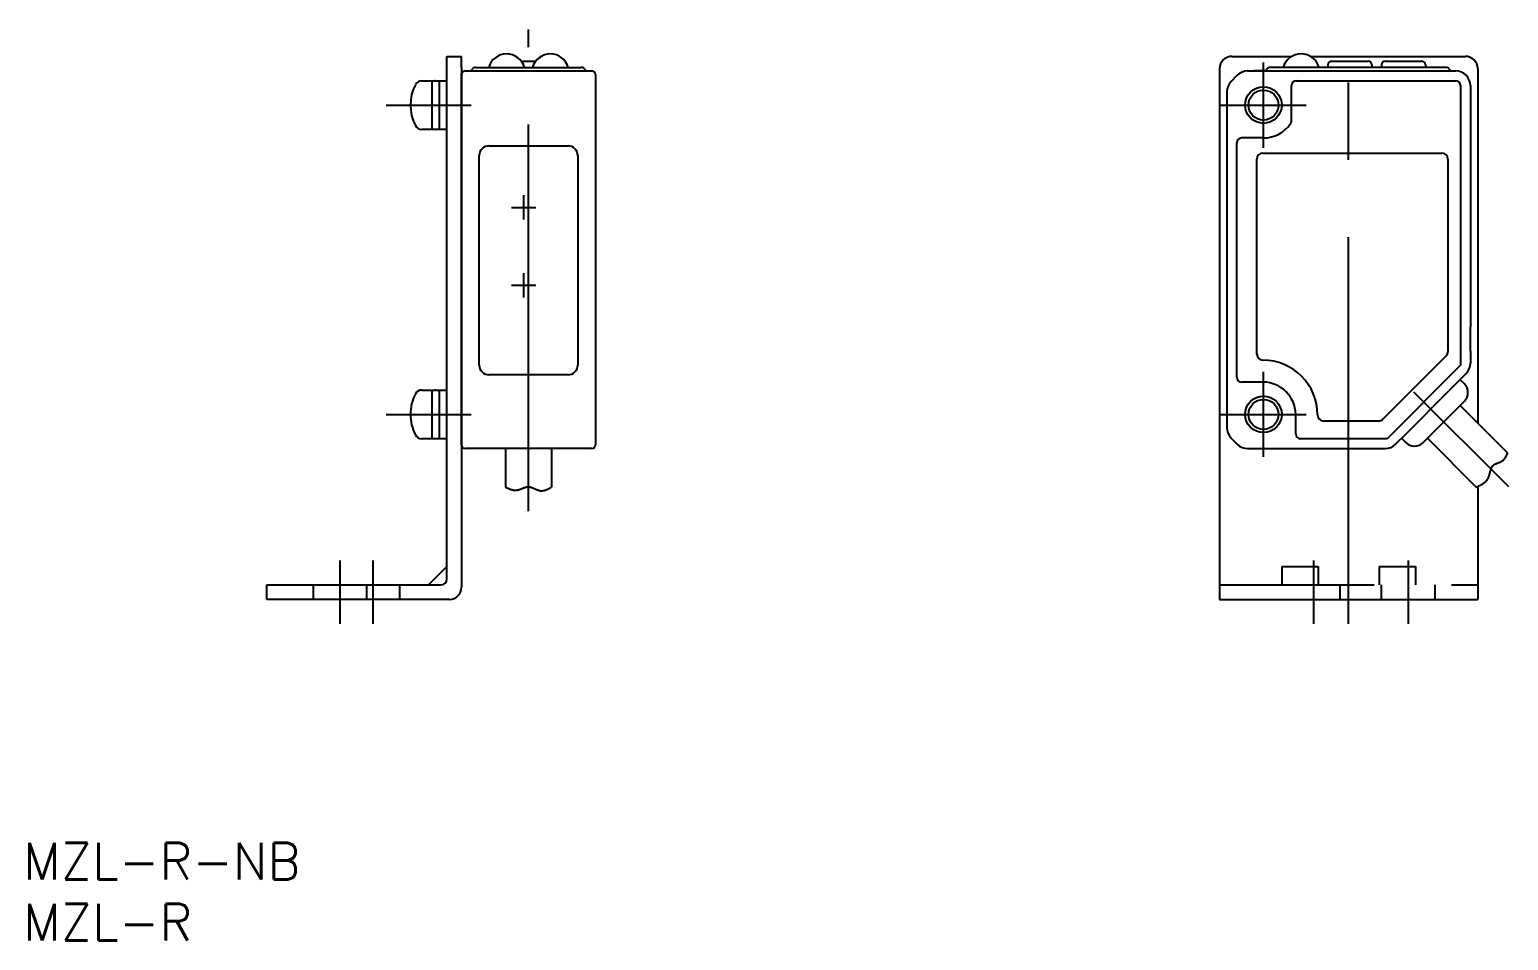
# Model space of a CAD drawing. Extents: x -19 to 104, y -28 to 519.
# Drawn here: x -19.5 to 102, y -28 to 46.8 of the extents above; entities that cross this region are included whole.
import ezdxf

# ---------------------------------------------------------------- set-up
doc = ezdxf.new("R2010")
doc.units = 0
doc.linetypes.add('CENTER', pattern=[50.8, 31.75, -6.35, 6.35, -6.35])
doc.linetypes.add('DASHED', pattern=[19.05, 12.7, -6.35])
doc.layers.get('0').update_dxf_attribs({"linetype": 'CONTINUOUS'})
doc.layers.add('CENTER', color=1, linetype='CONTINUOUS')
doc.styles.get("Standard").update_dxf_attribs({"font": 'txt.shx', "height": 3, "bigfont": 'bigfont.shx'})

msp = doc.modelspace()

# ---------------------------------------------------------------- linework, layer by layer
at = {"color": 7, "linetype": 'CONTINUOUS'}
for p, q in [((14.8, 34), (14.8, 44.6)), ((14.8, 44.6), (16, 44.6)), ((16, 43.7), (16, 44.6)), ((20.92, 44.2), (22.08, 44.2)), ((79.28, 44.6), (84.22, 44.6)), ((85.74, 44.6), (98.48, 44.6)), ((87.18, 43.9), (87.18, 43.7)), ((87.48, 44.2), (90.48, 44.2)), ((90.78, 43.9), (90.78, 43.7)), ((91.58, 43.9), (91.58, 43.7)), ((91.88, 44.2), (94.88, 44.2)), ((95.18, 43.9), (95.18, 43.7)), ((12.74, 42.6), (13.6, 42.6)), ((13.6, 42.6), (13.8, 42.6)), ((13.6, 38.6), (13.6, 42.6)), ((13.87, 42.6), (13.8, 42.6)), ((13.87, 42.6), (14.2, 42.6)), ((14.2, 42.6), (14.8, 42.6)), ((14.2, 38.6), (14.2, 42.6)), ((16, 43.7), (16, 33.1)), ((16, 12.8), (16, 43.2)), ((16, 12.7), (16, 43.1)), ((78.28, 43.6), (78.28, 20.4)), ((84.58, 42.6), (97.68, 42.6)), ((99.48, 43.6), (99.48, 20.4)), ((84.18, 39.3), (84.18, 42.2)), ((84.18, 39.3), (84.18, 42.2)), ((98.08, 42.2), (98.08, 19.23)), ((98.08, 42.2), (98.08, 19.23)), ((98.08, 42.2), (98.08, 19.23)), ((13.6, 38.6), (12.74, 38.6)), ((14.2, 38.6), (13.6, 38.6)), ((14.8, 38.6), (14.2, 38.6)), ((81.88, 37.9), (80.08, 37.9)), ((81.88, 37.9), (80.08, 37.9)), ((14.8, 12.4), (14.8, 36.6)), ((79.68, 18.25), (79.68, 37.5)), ((79.68, 18.25), (79.68, 37.5)), ((79.68, 18.25), (79.68, 37.5)), ((79.68, 18.25), (79.68, 37.5)), ((81.83, 36.65), (96.53, 36.65)), ((81.33, 20.15), (81.33, 36.15)), ((97.03, 36.15), (97.03, 20.36)), ((14.8, 21.2), (14.8, 34)), ((16, 33.1), (16, 20.3)), ((97.1, 31.05), (97.1, 31.05)), ((14.8, 2.7), (14.8, 21.2)), ((16, 21.2), (16, 1)), ((78.28, 20.4), (78.28, 0)), ((91.68, 14.8), (96.88, 20)), ((99.48, 20.4), (99.48, 14.59)), ((98.08, 19.23), (92.05, 13.2)), ((98.08, 19.23), (92.05, 13.2)), ((98.08, 19.23), (92.05, 13.2)), ((98.08, 19.23), (92.05, 13.2)), ((98.08, 19.23), (92.05, 13.2)), ((12.74, 17.2), (13.6, 17.2)), ((13.6, 17.2), (13.8, 17.2)), ((13.6, 13.2), (13.6, 17.2)), ((13.87, 17.2), (13.8, 17.2)), ((13.87, 17.2), (14.2, 17.2)), ((14.2, 17.2), (14.8, 17.2)), ((14.2, 13.2), (14.2, 17.2)), ((81.88, 17.85), (80.08, 17.85)), ((81.88, 17.85), (80.08, 17.85)), ((84.53, 13.6), (84.53, 15.15)), ((91.32, 14.65), (86.83, 14.65)), ((13.6, 13.2), (12.74, 13.2)), ((14.2, 13.2), (13.6, 13.2)), ((14.8, 13.2), (14.2, 13.2)), ((92.05, 13.2), (84.93, 13.2)), ((99.48, 9.23), (99.48, 0)), ((13.3, 1.2), (14.8, 2.7)), ((14.8, 1.7), (14.8, 2.7)), ((0, 1.2), (3.8, 1.2)), ((0, 0), (0, 1.2)), ((3.8, 0), (0, 0)), ((3.8, 1.2), (8.2, 1.2)), ((3.8, 1.2), (3.8, 0)), ((8.2, 0), (3.8, 0)), ((8.2, 1.2), (13.3, 1.2)), ((8.2, 1.2), (8.2, 0)), ((15, 0), (8.2, 0)), ((13.3, 1.2), (14.3, 1.2)), ((78.28, 0), (99.48, 0))]:
    msp.add_line(p, q, dxfattribs=at)
at = {"color": 3, "linetype": 'DASHED'}
for p, q in [((21.1, 33.2), (21.1, 31.2)), ((20.1, 32.2), (22.1, 32.2)), ((21.1, 26.8), (21.1, 24.8)), ((20.1, 25.8), (22.1, 25.8)), ((83.38, 2.7), (86.38, 2.7)), ((83.38, 2.7), (83.38, 1.2)), ((86.38, 2.7), (86.38, 1.2)), ((91.38, 2.7), (94.38, 2.7)), ((91.38, 2.7), (91.38, 1.2)), ((94.38, 2.7), (94.38, 1.2)), ((10.9, 1.2), (10.9, 0)), ((78.28, 1.2), (99.48, 1.2)), ((88.18, 0), (88.18, 1.2)), ((91.58, 0), (91.58, 1.2)), ((95.98, 0), (95.98, 1.2))]:
    msp.add_line(p, q, dxfattribs=at)
at = {"color": 7, "linetype": 'CONTINUOUS'}
for points in [[(21.17, 43.7, 0.746299), (18.23, 43.7)], [(24.77, 43.7, 0.746299), (21.83, 43.7)], [(86.45, 43.7, 0.746299), (83.5, 43.7)], [(16.3, 43.4, 0.414214), (16, 43.1)], [(17.16, 43.7, 0.250765), (16.91, 43.57)], [(26.09, 43.57, 0.250765), (25.84, 43.7)], [(27, 43.1, 0.414214), (26.7, 43.4)], [(79.23, 42.55, 0.198912), (78.88, 41.7)], [(80.58, 43.4, 0.198912), (79.73, 43.05)], [(82.44, 43.7, 0.250765), (82.19, 43.57)], [(97.13, 43.57, 0.250765), (96.88, 43.7)], [(98.88, 42.2, 0.414214), (97.68, 43.4)], [(98.88, 42.2, 0.414214), (97.68, 43.4)], [(98.88, 42.2, 0.414214), (97.68, 43.4)], [(98.88, 42.2, 0.414214), (97.68, 43.4)], [(18.25, 37.25, 0.414214), (17.45, 36.45)], [(25.55, 36.45, 0.414214), (24.75, 37.25)], [(17.45, 19.25, 0.414214), (18.25, 18.45)], [(24.75, 18.45, 0.414214), (25.55, 19.25)], [(98.53, 18.55, 0.198912), (98.88, 19.4)], [(98.39, 16.29, 0.414214), (98.39, 17.7)], [(78.88, 14.1, 0.198912), (79.23, 13.25)], [(16, 12.7, 0.414214), (16.3, 12.4)], [(26.7, 12.4, 0.414214), (27, 12.7)], [(79.73, 12.75, 0.198912), (80.58, 12.4)], [(91.88, 12.4, 0.198912), (92.73, 12.75)], [(93.58, 12.89, 0.414214), (94.99, 12.89)]]:
    msp.add_lwpolyline(points, format="xyb", dxfattribs=at)
for points in [[(16, 12.8), (16, 43.2)], [(16, 12.7), (16, 43.1)], [(16.3, 43.4), (16.8, 43.4)], [(16.8, 43.4), (16.91, 43.57)], [(16.8, 43.4), (26.2, 43.4)], [(17.16, 43.7), (25.84, 43.7)], [(26.09, 43.57), (26.2, 43.4)], [(26.2, 43.4), (26.7, 43.4)], [(27, 43.1), (27, 12.7)], [(79.23, 42.55), (79.73, 43.05)], [(80.58, 43.4), (82.04, 43.4)], [(82.04, 43.4), (81.13, 43.4)], [(82.08, 43.4), (82.04, 43.4)], [(82.19, 43.57), (82.08, 43.4)], [(82.08, 43.4), (97.24, 43.4)], [(96.88, 43.7), (82.44, 43.7)], [(97.13, 43.57), (97.24, 43.4)], [(97.24, 43.4), (97.68, 43.4)], [(78.88, 41.7), (78.88, 38.36)], [(98.88, 42.2), (98.88, 35.4)], [(98.88, 42.2), (98.88, 35.4)], [(98.88, 42.2), (98.88, 35.4)], [(98.88, 42.2), (98.88, 35.4)], [(78.88, 38.36), (78.88, 38.3)], [(78.88, 38.3), (78.88, 36.85)], [(17.45, 19.25), (17.45, 36.45)], [(18.25, 37.25), (24.75, 37.25)], [(25.55, 36.45), (25.55, 19.25)], [(78.88, 36.85), (78.88, 36.4)], [(78.88, 36.4), (78.88, 33.7)], [(98.88, 35.4), (98.88, 22.4)], [(78.88, 35), (78.88, 33.7)], [(16, 33.1), (16, 20.3)], [(78.88, 33.7), (78.88, 33.6)], [(78.88, 33.6), (78.88, 20.4)], [(98.88, 20.4), (98.88, 22.4)], [(78.88, 20.4), (78.88, 20.3)], [(78.88, 20.3), (78.88, 18.85)], [(78.88, 20.2), (78.88, 20.1)], [(98.88, 20.4), (98.88, 19.4)], [(24.75, 18.45), (18.25, 18.45)], [(78.88, 18.85), (78.88, 17)], [(78.88, 18.85), (78.88, 18.7)], [(97.61, 17.63), (98.53, 18.55)], [(98.88, 19.4), (98.88, 19.4)], [(93.65, 13.67), (97.11, 17.13)], [(97.11, 17.13), (97.61, 17.63)], [(98.39, 17.7), (98.03, 18.05)], [(78.88, 17), (78.88, 16.8)], [(78.88, 16.8), (78.88, 14.4)], [(81.88, 16.8), (81.88, 16.79)], [(95.35, 13.25), (98.03, 15.93)], [(98.03, 15.93), (98.39, 16.29)], [(98.03, 15.93), (99.48, 14.49)], [(99.48, 14.59), (99.48, 14.49)], [(78.88, 14.4), (78.88, 14.1)], [(92.73, 12.75), (93.65, 13.67)], [(99.48, 14.49), (101.94, 12.03)], [(19.6, 12.4), (16.3, 12.4)], [(23.4, 12.4), (19.6, 12.4)], [(19.6, 12.4), (19.6, 9.23)], [(26.7, 12.4), (23.4, 12.4)], [(23.4, 12.4), (23.4, 9.23)], [(79.23, 13.25), (79.73, 12.75)], [(80.58, 12.4), (80.88, 12.4)], [(80.88, 12.4), (85.68, 12.4)], [(85.68, 12.4), (86.98, 12.4)], [(86.98, 12.4), (90.88, 12.4)], [(90.88, 12.4), (91.88, 12.4)], [(91.88, 12.4), (91.88, 12.4)], [(93.22, 13.25), (93.58, 12.89)], [(94.99, 12.89), (95.35, 13.25)], [(95.35, 13.25), (99.36, 9.23)]]:
    msp.add_lwpolyline(points, dxfattribs=at)
at = {"color": 3}
for points in [[(99.36, 9.23, 0), (99.38, 9.23, 0), (99.4, 9.24, 0), (99.42, 9.25, 0), (99.43, 9.26, 0), (99.45, 9.27, 0), (99.47, 9.27, 0), (99.49, 9.28, 0), (99.5, 9.29, 0), (99.52, 9.3, 0), (99.54, 9.31, 0), (99.55, 9.32, 0), (99.57, 9.32, 0), (99.59, 9.33, 0), (99.61, 9.34, 0), (99.62, 9.35, 0), (99.64, 9.36, 0), (99.66, 9.37, 0), (99.67, 9.37, 0), (99.69, 9.38, 0), (99.71, 9.39, 0), (99.72, 9.4, 0), (99.74, 9.41, 0), (99.76, 9.42, 0), (99.77, 9.43, 0), (99.79, 9.44, 0), (99.8, 9.44, 0), (99.82, 9.45, 0), (99.84, 9.46, 0), (99.85, 9.47, 0), (99.87, 9.48, 0), (99.88, 9.49, 0), (99.9, 9.5, 0), (99.91, 9.51, 0), (99.93, 9.52, 0), (99.94, 9.53, 0), (99.96, 9.54, 0), (99.97, 9.55, 0), (99.99, 9.56, 0), (100, 9.57, 0), (100.02, 9.58, 0), (100.03, 9.59, 0), (100.04, 9.6, 0), (100.06, 9.62, 0), (100.07, 9.63, 0), (100.08, 9.64, 0), (100.1, 9.65, 0), (100.11, 9.66, 0), (100.12, 9.67, 0), (100.14, 9.69, 0), (100.15, 9.7, 0), (100.16, 9.71, 0), (100.17, 9.72, 0), (100.18, 9.73, 0), (100.19, 9.75, 0), (100.21, 9.76, 0), (100.22, 9.77, 0), (100.23, 9.79, 0), (100.24, 9.8, 0), (100.25, 9.81, 0), (100.26, 9.83, 0), (100.27, 9.84, 0), (100.28, 9.86, 0), (100.29, 9.87, 0), (100.3, 9.89, 0), (100.31, 9.9, 0), (100.32, 9.92, 0), (100.33, 9.93, 0), (100.33, 9.95, 0), (100.34, 9.96, 0), (100.35, 9.98, 0), (100.36, 10, 0), (100.36, 10.01, 0), (100.37, 10.03, 0), (100.38, 10.05, 0), (100.38, 10.06, 0), (100.39, 10.08, 0), (100.4, 10.1, 0), (100.4, 10.12, 0), (100.41, 10.13, 0), (100.41, 10.15, 0), (100.42, 10.17, 0), (100.43, 10.19, 0), (100.43, 10.2, 0), (100.44, 10.22, 0), (100.44, 10.24, 0), (100.45, 10.26, 0), (100.45, 10.28, 0), (100.46, 10.3, 0), (100.46, 10.31, 0), (100.47, 10.33, 0), (100.47, 10.35, 0), (100.48, 10.37, 0), (100.48, 10.39, 0), (100.48, 10.41, 0), (100.49, 10.42, 0), (100.5, 10.44, 0), (100.5, 10.46, 0), (100.5, 10.48, 0), (100.51, 10.5, 0), (100.51, 10.52, 0), (100.52, 10.53, 0), (100.52, 10.55, 0), (100.53, 10.57, 0), (100.53, 10.59, 0), (100.54, 10.6, 0), (100.55, 10.62, 0), (100.55, 10.64, 0), (100.56, 10.66, 0), (100.56, 10.67, 0), (100.57, 10.69, 0), (100.57, 10.71, 0), (100.58, 10.73, 0), (100.59, 10.74, 0), (100.59, 10.76, 0), (100.6, 10.77, 0), (100.61, 10.79, 0), (100.61, 10.81, 0), (100.62, 10.82, 0), (100.63, 10.84, 0), (100.64, 10.85, 0), (100.65, 10.87, 0), (100.65, 10.88, 0), (100.66, 10.9, 0), (100.67, 10.91, 0), (100.68, 10.92, 0), (100.69, 10.94, 0), (100.7, 10.95, 0), (100.71, 10.96, 0), (100.72, 10.98, 0), (100.73, 10.99, 0), (100.74, 11, 0), (100.75, 11.01, 0), (100.77, 11.02, 0), (100.78, 11.03, 0), (100.79, 11.04, 0), (100.81, 11.05, 0), (100.82, 11.06, 0), (100.83, 11.07, 0), (100.85, 11.08, 0), (100.86, 11.09, 0), (100.88, 11.1, 0), (100.89, 11.11, 0), (100.91, 11.11, 0), (100.92, 11.12, 0), (100.94, 11.13, 0), (100.95, 11.14, 0), (100.97, 11.14, 0), (100.99, 11.15, 0), (101, 11.16, 0), (101.02, 11.17, 0), (101.04, 11.17, 0), (101.05, 11.18, 0), (101.07, 11.19, 0), (101.09, 11.19, 0), (101.11, 11.2, 0), (101.12, 11.2, 0), (101.14, 11.21, 0), (101.16, 11.22, 0), (101.17, 11.22, 0), (101.19, 11.23, 0), (101.21, 11.24, 0), (101.23, 11.24, 0), (101.25, 11.25, 0), (101.26, 11.26, 0), (101.28, 11.26, 0), (101.3, 11.27, 0), (101.31, 11.28, 0), (101.33, 11.28, 0), (101.35, 11.29, 0), (101.36, 11.3, 0), (101.38, 11.31, 0), (101.4, 11.31, 0), (101.41, 11.32, 0), (101.43, 11.33, 0), (101.44, 11.34, 0), (101.46, 11.35, 0), (101.47, 11.36, 0), (101.49, 11.37, 0), (101.5, 11.38, 0), (101.52, 11.39, 0), (101.53, 11.4, 0), (101.55, 11.41, 0), (101.56, 11.42, 0), (101.57, 11.43, 0), (101.58, 11.44, 0), (101.6, 11.45, 0), (101.61, 11.47, 0), (101.62, 11.48, 0), (101.63, 11.49, 0), (101.64, 11.5, 0), (101.66, 11.52, 0), (101.67, 11.53, 0), (101.68, 11.54, 0), (101.69, 11.56, 0), (101.7, 11.57, 0), (101.71, 11.59, 0), (101.72, 11.6, 0), (101.73, 11.62, 0), (101.74, 11.63, 0), (101.75, 11.65, 0), (101.76, 11.66, 0), (101.77, 11.68, 0), (101.78, 11.69, 0), (101.78, 11.71, 0), (101.79, 11.72, 0), (101.8, 11.74, 0), (101.81, 11.76, 0), (101.82, 11.77, 0), (101.83, 11.79, 0), (101.84, 11.81, 0), (101.84, 11.82, 0), (101.85, 11.84, 0), (101.86, 11.86, 0), (101.87, 11.87, 0), (101.88, 11.89, 0), (101.89, 11.91, 0), (101.89, 11.92, 0), (101.9, 11.94, 0), (101.91, 11.96, 0), (101.92, 11.97, 0), (101.92, 11.99, 0), (101.93, 12.01, 0), (101.94, 12.03, 0)], [(19.6, 9.23, 0), (19.62, 9.22, 0), (19.63, 9.21, 0), (19.65, 9.2, 0), (19.67, 9.19, 0), (19.69, 9.19, 0), (19.7, 9.18, 0), (19.72, 9.17, 0), (19.74, 9.16, 0), (19.75, 9.16, 0), (19.77, 9.15, 0), (19.79, 9.14, 0), (19.81, 9.13, 0), (19.82, 9.12, 0), (19.84, 9.12, 0), (19.86, 9.11, 0), (19.87, 9.1, 0), (19.89, 9.1, 0), (19.91, 9.09, 0), (19.93, 9.08, 0), (19.94, 9.07, 0), (19.96, 9.07, 0), (19.98, 9.06, 0), (20, 9.06, 0), (20.01, 9.05, 0), (20.03, 9.04, 0), (20.05, 9.04, 0), (20.06, 9.03, 0), (20.08, 9.03, 0), (20.1, 9.02, 0), (20.12, 9.02, 0), (20.13, 9.01, 0), (20.15, 9.01, 0), (20.17, 9, 0), (20.18, 9, 0), (20.2, 8.99, 0), (20.22, 8.99, 0), (20.24, 8.99, 0), (20.25, 8.98, 0), (20.27, 8.98, 0), (20.29, 8.98, 0), (20.3, 8.98, 0), (20.32, 8.97, 0), (20.34, 8.97, 0), (20.36, 8.97, 0), (20.37, 8.97, 0), (20.39, 8.97, 0), (20.41, 8.97, 0), (20.42, 8.97, 0), (20.44, 8.97, 0), (20.46, 8.97, 0), (20.48, 8.97, 0), (20.49, 8.97, 0), (20.51, 8.97, 0), (20.53, 8.97, 0), (20.54, 8.98, 0), (20.56, 8.98, 0), (20.58, 8.98, 0), (20.6, 8.98, 0), (20.61, 8.99, 0), (20.63, 8.99, 0), (20.65, 9, 0), (20.66, 9, 0), (20.68, 9.01, 0), (20.7, 9.01, 0), (20.72, 9.02, 0), (20.73, 9.02, 0), (20.75, 9.03, 0), (20.77, 9.03, 0), (20.79, 9.04, 0), (20.8, 9.04, 0), (20.82, 9.05, 0), (20.84, 9.06, 0), (20.85, 9.06, 0), (20.87, 9.07, 0), (20.89, 9.08, 0), (20.91, 9.08, 0), (20.92, 9.09, 0), (20.94, 9.1, 0), (20.96, 9.11, 0), (20.97, 9.11, 0), (20.99, 9.12, 0), (21.01, 9.13, 0), (21.03, 9.13, 0), (21.04, 9.14, 0), (21.06, 9.15, 0), (21.08, 9.15, 0), (21.09, 9.16, 0), (21.11, 9.17, 0), (21.13, 9.17, 0), (21.14, 9.18, 0), (21.16, 9.18, 0), (21.18, 9.19, 0), (21.2, 9.2, 0), (21.21, 9.2, 0), (21.23, 9.21, 0), (21.25, 9.21, 0), (21.26, 9.22, 0), (21.28, 9.22, 0), (21.3, 9.23, 0), (21.32, 9.23, 0), (21.33, 9.23, 0), (21.35, 9.24, 0), (21.37, 9.24, 0), (21.38, 9.24, 0), (21.4, 9.24, 0), (21.42, 9.25, 0), (21.44, 9.25, 0), (21.45, 9.25, 0), (21.47, 9.25, 0), (21.49, 9.25, 0), (21.5, 9.25, 0), (21.52, 9.25, 0), (21.54, 9.25, 0), (21.55, 9.25, 0), (21.57, 9.24, 0), (21.59, 9.24, 0), (21.61, 9.24, 0), (21.62, 9.24, 0), (21.64, 9.23, 0), (21.66, 9.23, 0), (21.67, 9.22, 0), (21.69, 9.22, 0), (21.71, 9.21, 0), (21.72, 9.21, 0), (21.74, 9.2, 0), (21.76, 9.2, 0), (21.78, 9.19, 0), (21.79, 9.19, 0), (21.81, 9.18, 0), (21.83, 9.17, 0), (21.84, 9.17, 0), (21.86, 9.16, 0), (21.88, 9.15, 0), (21.89, 9.15, 0), (21.91, 9.14, 0), (21.93, 9.13, 0), (21.95, 9.12, 0), (21.96, 9.12, 0), (21.98, 9.11, 0), (22, 9.1, 0), (22.01, 9.09, 0), (22.03, 9.09, 0), (22.05, 9.08, 0), (22.06, 9.07, 0), (22.08, 9.06, 0), (22.1, 9.06, 0), (22.11, 9.05, 0), (22.13, 9.04, 0), (22.15, 9.03, 0), (22.16, 9.03, 0), (22.18, 9.02, 0), (22.2, 9.01, 0), (22.22, 9.01, 0), (22.23, 9, 0), (22.25, 8.99, 0), (22.27, 8.99, 0), (22.28, 8.98, 0), (22.3, 8.98, 0), (22.32, 8.97, 0), (22.33, 8.96, 0), (22.35, 8.96, 0), (22.37, 8.95, 0), (22.38, 8.95, 0), (22.4, 8.95, 0), (22.42, 8.94, 0), (22.44, 8.94, 0), (22.45, 8.94, 0), (22.47, 8.93, 0), (22.49, 8.93, 0), (22.5, 8.93, 0), (22.52, 8.93, 0), (22.54, 8.93, 0), (22.55, 8.93, 0), (22.57, 8.93, 0), (22.59, 8.93, 0), (22.6, 8.93, 0), (22.62, 8.93, 0), (22.64, 8.93, 0), (22.66, 8.93, 0), (22.67, 8.93, 0), (22.69, 8.93, 0), (22.71, 8.94, 0), (22.72, 8.94, 0), (22.74, 8.94, 0), (22.76, 8.95, 0), (22.77, 8.95, 0), (22.79, 8.95, 0), (22.81, 8.96, 0), (22.82, 8.96, 0), (22.84, 8.97, 0), (22.86, 8.97, 0), (22.88, 8.98, 0), (22.89, 8.98, 0), (22.91, 8.99, 0), (22.93, 9, 0), (22.94, 9, 0), (22.96, 9.01, 0), (22.98, 9.02, 0), (22.99, 9.02, 0), (23.01, 9.03, 0), (23.03, 9.04, 0), (23.04, 9.04, 0), (23.06, 9.05, 0), (23.08, 9.06, 0), (23.1, 9.07, 0), (23.11, 9.08, 0), (23.13, 9.08, 0), (23.15, 9.09, 0), (23.16, 9.1, 0), (23.18, 9.11, 0), (23.2, 9.12, 0), (23.21, 9.13, 0), (23.23, 9.14, 0), (23.25, 9.14, 0), (23.26, 9.15, 0), (23.28, 9.16, 0), (23.3, 9.17, 0), (23.32, 9.18, 0), (23.33, 9.19, 0), (23.35, 9.2, 0), (23.37, 9.21, 0), (23.38, 9.22, 0), (23.4, 9.23, 0)]]:
    msp.add_polyline3d(points, dxfattribs=at)
at = {"color": 3, "linetype": 'CONTINUOUS'}
for centre in [(81.88, 40.6), (81.88, 15.2)]:
    msp.add_circle(centre, 1.5, dxfattribs=at)
at = {"color": 7, "linetype": 'CONTINUOUS'}
for centre in [(81.88, 40.6), (81.88, 15.2)]:
    msp.add_circle(centre, 1.23, dxfattribs=at)
for centre, radius, start, end in [((79.28, 43.6), 1, 90, 180), ((87.48, 43.9), 0.3, 90, 180), ((90.48, 43.9), 0.3, 0, 90), ((91.88, 43.9), 0.3, 90, 180), ((94.88, 43.9), 0.3, 0, 90), ((98.48, 43.6), 1, 0, 90), ((12.74, 42), 0.6, 90, 152.5136), ((84.58, 42.2), 0.4, 90, 180), ((97.68, 42.2), 0.4, 0, 90), ((15.43, 40.6), 3.63, 152.5136, 207.4864), ((12.74, 39.2), 0.6, 207.4864, 270), ((81.88, 40.6), 2.7, 270, 325.6988), ((81.88, 40.6), 2.7, 270, 325.6988), ((83.78, 39.3), 0.4, 325.6988, 0), ((80.08, 37.5), 0.4, 90, 180), ((81.83, 36.15), 0.5, 90, 180), ((96.53, 36.15), 0.5, 0, 90), ((81.86, 20.17), 0.526, 182.7263, 272.7263), ((81.83, 15.15), 4.5, 0, 90), ((96.53, 20.36), 0.5, 315, 0), ((80.08, 18.25), 0.4, 180, 270), ((80.08, 18.25), 0.4, 180, 270), ((12.74, 16.6), 0.6, 90, 152.5136), ((81.83, 15.15), 2.7, 1.0742, 88.9746), ((81.83, 15.15), 2.7, 1.0742, 88.9746), ((81.83, 15.15), 2.7, 1.0742, 88.9746), ((81.83, 15.15), 2.7, 1.0742, 88.9746), ((15.43, 15.2), 3.63, 152.5136, 180), ((15.43, 15.2), 3.63, 180, 207.4864), ((86.83, 15.15), 0.5, 180, 270), ((91.32, 15.15), 0.5, 270, 315), ((12.74, 13.8), 0.6, 207.4864, 270), ((84.93, 13.6), 0.4, 180, 270), ((14.3, 1.7), 0.5, 270, 0), ((15, 1), 1, 270, 0)]:
    msp.add_arc(centre, radius, start, end, dxfattribs=at)
at = {"layer": 'CENTER', "color": 1, "linetype": 'CENTER'}
for p, q in [((21.5, 7.25), (21.5, 46.8)), ((88.88, -2), (88.88, 46.8)), ((81.88, 37.1), (81.88, 44.1)), ((9.8, 40.6), (16.8, 40.6)), ((78.38, 40.6), (85.38, 40.6)), ((81.88, 11.7), (81.88, 18.7)), ((94.21, 17.06), (102.01, 9.27)), ((9.8, 15.2), (16.8, 15.2)), ((78.38, 15.2), (85.38, 15.2)), ((6, 3.2), (6, -2)), ((8.7, 3.2), (8.7, -2)), ((85.98, 3.2), (85.98, -2)), ((93.78, 3.2), (93.78, -2))]:
    msp.add_line(p, q, dxfattribs=at)

# ---------------------------------------------------------------- texts
at = {"color": 7, "linetype": 'CONTINUOUS'}
for s, p in [('MZL-R-NB', (-20, -23)), ('MZL-R', (-20, -28))]:
    msp.add_text(s, height=3, dxfattribs=at).set_placement(p)

doc.saveas('drawing.dxf')
